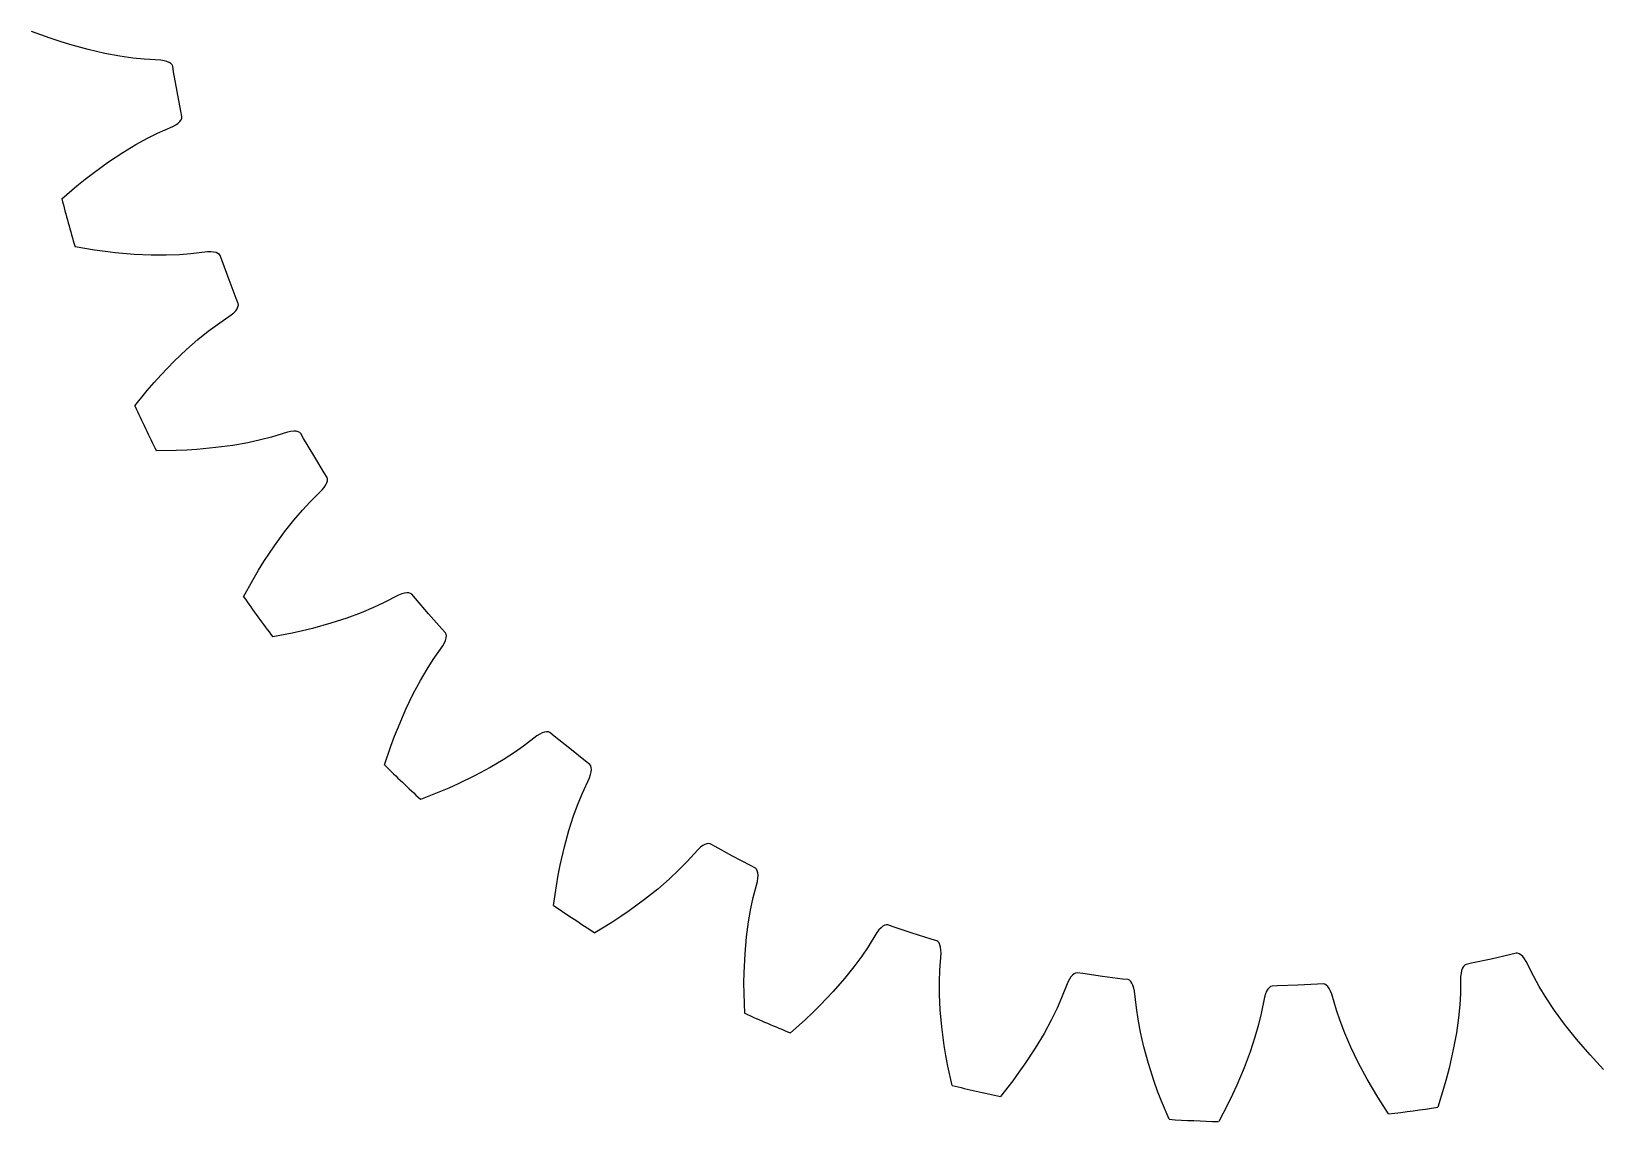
# Model space of a CAD drawing. Extents: x -19.5 to 29.1, y -19.6 to 19.6.
# Drawn here: x -19.45 to 5.67, y -19.56 to -2.15 of the extents above; entities that cross this region are included whole.
import ezdxf

# ---------------------------------------------------------------- set-up
doc = ezdxf.new("R2010")
doc.units = 0

msp = doc.modelspace()

# ---------------------------------------------------------------- linework, layer by layer
at = {"layer": 'layer1'}
for p, q in [((-19.152, -2.256), (-19.449, -2.149)), ((-18.991, -2.31), (-19.152, -2.256)), ((-18.834, -2.358), (-18.991, -2.31)), ((-18.541, -2.438), (-18.834, -2.358)), ((-18.276, -2.499), (-18.541, -2.438)), ((-18.038, -2.543), (-18.276, -2.499)), ((-17.828, -2.573), (-18.038, -2.543)), ((-17.649, -2.59), (-17.828, -2.573)), ((-17.381, -2.607), (-17.649, -2.59)), ((-17.329, -2.616), (-17.381, -2.607)), ((-17.285, -2.629), (-17.329, -2.616)), ((-17.249, -2.644), (-17.285, -2.629)), ((-17.221, -2.662), (-17.249, -2.644)), ((-17.202, -2.681), (-17.221, -2.662)), ((-17.191, -2.703), (-17.202, -2.681)), ((-17.177, -2.792), (-17.191, -2.703)), ((-17.122, -3.107), (-17.177, -2.792)), ((-17.062, -3.422), (-17.122, -3.107)), ((-17.045, -3.51), (-17.062, -3.422)), ((-17.047, -3.534), (-17.045, -3.51)), ((-17.434, -3.776), (-17.189, -3.666)), ((-17.189, -3.666), (-17.143, -3.64)), ((-17.143, -3.64), (-17.106, -3.612)), ((-17.106, -3.612), (-17.078, -3.586)), ((-17.078, -3.586), (-17.059, -3.559)), ((-17.059, -3.559), (-17.047, -3.534)), ((-17.989, -4.083), (-17.781, -3.957)), ((-17.781, -3.957), (-17.596, -3.856)), ((-17.596, -3.856), (-17.434, -3.776)), ((-18.462, -4.41), (-18.216, -4.232)), ((-18.216, -4.232), (-17.989, -4.083)), ((-18.724, -4.617), (-18.591, -4.51)), ((-18.591, -4.51), (-18.462, -4.41)), ((-18.964, -4.822), (-18.724, -4.617)), ((-18.442, -5.64), (-18.753, -5.587)), ((-18.273, -5.664), (-18.442, -5.64)), ((-18.11, -5.683), (-18.273, -5.664)), ((-17.808, -5.71), (-18.11, -5.683)), ((-17.537, -5.722), (-17.808, -5.71)), ((-17.294, -5.723), (-17.537, -5.722)), ((-17.083, -5.715), (-17.294, -5.723)), ((-16.903, -5.7), (-17.083, -5.715)), ((-16.636, -5.669), (-16.903, -5.7)), ((-16.583, -5.668), (-16.636, -5.669)), ((-16.538, -5.673), (-16.583, -5.668)), ((-16.5, -5.681), (-16.538, -5.673)), ((-16.469, -5.694), (-16.5, -5.681)), ((-16.447, -5.71), (-16.469, -5.694)), ((-16.432, -5.729), (-16.447, -5.71)), ((-16.402, -5.814), (-16.432, -5.729)), ((-16.292, -6.115), (-16.402, -5.814)), ((-16.177, -6.413), (-16.292, -6.115)), ((-16.144, -6.497), (-16.177, -6.413)), ((-16.149, -6.548), (-16.142, -6.521)), ((-16.142, -6.521), (-16.144, -6.497)), ((-16.479, -6.828), (-16.258, -6.677)), ((-16.258, -6.677), (-16.218, -6.642)), ((-16.218, -6.642), (-16.186, -6.609)), ((-16.186, -6.609), (-16.163, -6.577)), ((-16.163, -6.577), (-16.149, -6.548)), ((-16.789, -7.069), (-16.624, -6.936)), ((-16.624, -6.936), (-16.479, -6.828)), ((-17.167, -7.417), (-16.971, -7.229)), ((-16.971, -7.229), (-16.789, -7.069)), ((-17.378, -7.636), (-17.167, -7.417)), ((-17.599, -7.886), (-17.487, -7.757)), ((-17.487, -7.757), (-17.378, -7.636)), ((-17.798, -8.131), (-17.599, -7.886)), ((-15.305, -8.538), (-15.357, -8.548)), ((-15.259, -8.535), (-15.305, -8.538)), ((-15.22, -8.536), (-15.259, -8.535)), ((-15.188, -8.543), (-15.22, -8.536)), ((-16.233, -8.761), (-16.502, -8.797)), ((-15.994, -8.719), (-16.233, -8.761)), ((-15.788, -8.673), (-15.994, -8.719)), ((-15.613, -8.627), (-15.788, -8.673)), ((-15.357, -8.548), (-15.613, -8.627)), ((-15.163, -8.555), (-15.188, -8.543)), ((-15.145, -8.571), (-15.163, -8.555)), ((-15.1, -8.649), (-15.145, -8.571)), ((-14.939, -8.925), (-15.1, -8.649)), ((-17.138, -8.842), (-17.454, -8.846)), ((-16.968, -8.835), (-17.138, -8.842)), ((-16.805, -8.825), (-16.968, -8.835)), ((-16.502, -8.797), (-16.805, -8.825)), ((-14.772, -9.199), (-14.939, -8.925)), ((-14.725, -9.275), (-14.772, -9.199)), ((-14.719, -9.299), (-14.725, -9.275)), ((-14.995, -9.661), (-14.804, -9.472)), ((-14.804, -9.472), (-14.771, -9.431)), ((-14.771, -9.431), (-14.746, -9.393)), ((-14.746, -9.393), (-14.729, -9.358)), ((-14.729, -9.358), (-14.72, -9.326)), ((-14.72, -9.326), (-14.719, -9.299)), ((-15.257, -9.953), (-15.119, -9.793)), ((-15.119, -9.793), (-14.995, -9.661)), ((-15.407, -10.143), (-15.257, -9.953)), ((-15.567, -10.363), (-15.407, -10.143)), ((-15.735, -10.616), (-15.567, -10.363)), ((-15.908, -10.902), (-15.821, -10.755)), ((-15.821, -10.755), (-15.735, -10.616)), ((-16.06, -11.178), (-15.908, -10.902)), ((-13.822, -11.276), (-13.985, -11.353)), ((-13.584, -11.153), (-13.822, -11.276)), ((-13.534, -11.134), (-13.584, -11.153)), ((-13.49, -11.122), (-13.534, -11.134)), ((-13.451, -11.117), (-13.49, -11.122)), ((-13.419, -11.118), (-13.451, -11.117)), ((-13.392, -11.125), (-13.419, -11.118)), ((-13.372, -11.138), (-13.392, -11.125)), ((-13.313, -11.207), (-13.372, -11.138)), ((-13.105, -11.449), (-13.313, -11.207)), ((-14.408, -11.519), (-14.666, -11.603)), ((-14.18, -11.434), (-14.408, -11.519)), ((-13.985, -11.353), (-14.18, -11.434)), ((-12.892, -11.689), (-13.105, -11.449)), ((-15.284, -11.76), (-15.594, -11.82)), ((-15.118, -11.723), (-15.284, -11.76)), ((-14.959, -11.684), (-15.118, -11.723)), ((-14.666, -11.603), (-14.959, -11.684)), ((-12.832, -11.756), (-12.892, -11.689)), ((-12.822, -11.777), (-12.832, -11.756)), ((-12.818, -11.805), (-12.822, -11.777)), ((-12.822, -11.837), (-12.818, -11.805)), ((-13.029, -12.183), (-12.875, -11.964)), ((-12.875, -11.964), (-12.85, -11.917)), ((-12.85, -11.917), (-12.832, -11.875)), ((-12.832, -11.875), (-12.822, -11.837)), ((-13.127, -12.335), (-13.029, -12.183)), ((-13.349, -12.731), (-13.234, -12.517)), ((-13.234, -12.517), (-13.127, -12.335)), ((-13.466, -12.976), (-13.349, -12.731)), ((-13.586, -13.255), (-13.466, -12.976)), ((-13.646, -13.407), (-13.586, -13.255)), ((-13.706, -13.567), (-13.646, -13.407)), ((-11.586, -13.563), (-11.734, -13.667)), ((-11.374, -13.399), (-11.586, -13.563)), ((-11.329, -13.372), (-11.374, -13.399)), ((-11.287, -13.352), (-11.329, -13.372)), ((-11.25, -13.34), (-11.287, -13.352)), ((-11.218, -13.335), (-11.25, -13.34)), ((-11.19, -13.337), (-11.218, -13.335)), ((-11.168, -13.346), (-11.19, -13.337)), ((-11.098, -13.404), (-11.168, -13.346)), ((-10.85, -13.605), (-11.098, -13.404)), ((-13.806, -13.866), (-13.706, -13.567)), ((-11.911, -13.783), (-12.119, -13.906)), ((-11.734, -13.667), (-11.911, -13.783)), ((-10.598, -13.803), (-10.85, -13.605)), ((-10.527, -13.858), (-10.598, -13.803)), ((-12.359, -14.035), (-12.632, -14.167)), ((-12.119, -13.906), (-12.359, -14.035)), ((-10.532, -14.07), (-10.516, -14.02)), ((-10.513, -13.878), (-10.527, -13.858)), ((-10.516, -14.02), (-10.506, -13.975)), ((-10.504, -13.904), (-10.513, -13.878)), ((-10.506, -13.975), (-10.502, -13.937)), ((-10.502, -13.937), (-10.504, -13.904)), ((-12.939, -14.3), (-13.233, -14.415)), ((-12.781, -14.234), (-12.939, -14.3)), ((-12.632, -14.167), (-12.781, -14.234)), ((-10.714, -14.481), (-10.644, -14.314)), ((-10.644, -14.314), (-10.532, -14.07)), ((-10.787, -14.679), (-10.714, -14.481)), ((-10.861, -14.91), (-10.787, -14.679)), ((-10.933, -15.172), (-10.861, -14.91)), ((-11.001, -15.468), (-10.933, -15.172)), ((-8.799, -15.215), (-8.978, -15.413)), ((-8.759, -15.18), (-8.799, -15.215)), ((-8.722, -15.153), (-8.759, -15.18)), ((-8.688, -15.134), (-8.722, -15.153)), ((-8.657, -15.124), (-8.688, -15.134)), ((-8.629, -15.121), (-8.657, -15.124)), ((-8.605, -15.126), (-8.629, -15.121)), ((-8.527, -15.17), (-8.605, -15.126)), ((-8.246, -15.324), (-8.527, -15.17)), ((-11.033, -15.628), (-11.001, -15.468)), ((-9.105, -15.543), (-9.258, -15.688)), ((-8.978, -15.413), (-9.105, -15.543)), ((-7.963, -15.473), (-8.246, -15.324)), ((-7.883, -15.515), (-7.963, -15.473)), ((-7.866, -15.532), (-7.883, -15.515)), ((-7.853, -15.556), (-7.866, -15.532)), ((-7.845, -15.588), (-7.853, -15.556)), ((-11.109, -16.109), (-11.063, -15.796)), ((-11.063, -15.796), (-11.033, -15.628)), ((-9.258, -15.688), (-9.442, -15.847)), ((-7.917, -15.984), (-7.851, -15.725)), ((-7.851, -15.725), (-7.843, -15.672)), ((-7.841, -15.627), (-7.845, -15.588)), ((-7.843, -15.672), (-7.841, -15.627)), ((-9.654, -16.016), (-9.899, -16.195)), ((-9.442, -15.847), (-9.654, -16.016)), ((-7.956, -16.161), (-7.917, -15.984)), ((-10.034, -16.288), (-10.177, -16.381)), ((-9.899, -16.195), (-10.034, -16.288)), ((-7.992, -16.369), (-7.956, -16.161)), ((-10.177, -16.381), (-10.446, -16.546)), ((-8.024, -16.61), (-7.992, -16.369)), ((-5.941, -16.541), (-6.082, -16.769)), ((-5.908, -16.5), (-5.941, -16.541)), ((-5.876, -16.467), (-5.908, -16.5)), ((-5.846, -16.442), (-5.876, -16.467)), ((-5.817, -16.426), (-5.846, -16.442)), ((-5.79, -16.419), (-5.817, -16.426)), ((-5.766, -16.42), (-5.79, -16.419)), ((-5.681, -16.449), (-5.766, -16.42)), ((-5.378, -16.55), (-5.681, -16.449)), ((-5.072, -16.646), (-5.378, -16.55)), ((-8.048, -16.88), (-8.024, -16.61)), ((-6.082, -16.769), (-6.183, -16.919)), ((-4.986, -16.673), (-5.072, -16.646)), ((-4.966, -16.687), (-4.986, -16.673)), ((-4.949, -16.708), (-4.966, -16.687)), ((-4.935, -16.738), (-4.949, -16.708)), ((-4.925, -16.776), (-4.935, -16.738)), ((-4.919, -16.821), (-4.925, -16.776)), ((-4.917, -16.874), (-4.919, -16.821)), ((-8.063, -17.184), (-8.048, -16.88)), ((-6.183, -16.919), (-6.308, -17.089)), ((-4.936, -17.141), (-4.917, -16.874)), ((3.45, -17.065), (3.431, -17.085)), ((3.472, -17.053), (3.45, -17.065)), ((3.56, -17.034), (3.472, -17.053)), ((3.872, -16.966), (3.56, -17.034)), ((4.184, -16.892), (3.872, -16.966)), ((4.271, -16.87), (4.184, -16.892)), ((4.295, -16.872), (4.271, -16.87)), ((4.321, -16.882), (4.295, -16.872)), ((4.348, -16.9), (4.321, -16.882)), ((4.376, -16.927), (4.348, -16.9)), ((4.405, -16.963), (4.376, -16.927)), ((4.434, -17.007), (4.405, -16.963)), ((4.554, -17.247), (4.434, -17.007)), ((-8.065, -17.347), (-8.063, -17.184)), ((-6.46, -17.278), (-6.639, -17.483)), ((-6.308, -17.089), (-6.46, -17.278)), ((-4.942, -17.322), (-4.936, -17.141)), ((-4.941, -17.533), (-4.942, -17.322)), ((-2.867, -17.289), (-2.892, -17.336)), ((-2.841, -17.251), (-2.867, -17.289)), ((-2.816, -17.222), (-2.841, -17.251)), ((-2.79, -17.201), (-2.816, -17.222)), ((-2.766, -17.189), (-2.79, -17.201)), ((-2.742, -17.185), (-2.766, -17.189)), ((-2.653, -17.199), (-2.742, -17.185)), ((-2.336, -17.245), (-2.653, -17.199)), ((-2.019, -17.285), (-2.336, -17.245)), ((-1.929, -17.295), (-2.019, -17.285)), ((-1.907, -17.305), (-1.929, -17.295)), ((-1.886, -17.324), (-1.907, -17.305)), ((-1.867, -17.35), (-1.886, -17.324)), ((3.384, -17.247), (3.38, -17.515)), ((3.391, -17.194), (3.384, -17.247)), ((3.401, -17.15), (3.391, -17.194)), ((3.415, -17.113), (3.401, -17.15)), ((3.431, -17.085), (3.415, -17.113)), ((4.641, -17.405), (4.554, -17.247)), ((-8.064, -17.518), (-8.065, -17.347)), ((-8.054, -17.833), (-8.064, -17.518)), ((-6.639, -17.483), (-6.848, -17.703)), ((-4.929, -17.776), (-4.941, -17.533)), ((-2.892, -17.336), (-2.99, -17.585)), ((-1.851, -17.385), (-1.867, -17.35)), ((-1.836, -17.429), (-1.851, -17.385)), ((-1.825, -17.48), (-1.836, -17.429)), ((-1.796, -17.747), (-1.825, -17.48)), ((0.25, -17.574), (0.198, -17.837)), ((0.266, -17.523), (0.25, -17.574)), ((0.285, -17.481), (0.266, -17.523)), ((0.304, -17.448), (0.285, -17.481)), ((0.326, -17.423), (0.304, -17.448)), ((0.348, -17.406), (0.326, -17.423)), ((0.371, -17.399), (0.348, -17.406)), ((0.461, -17.396), (0.371, -17.399)), ((0.781, -17.385), (0.461, -17.396)), ((1.1, -17.367), (0.781, -17.385)), ((1.19, -17.362), (1.1, -17.367)), ((1.214, -17.368), (1.19, -17.362)), ((1.237, -17.382), (1.214, -17.368)), ((1.261, -17.405), (1.237, -17.382)), ((1.284, -17.437), (1.261, -17.405)), ((1.305, -17.477), (1.284, -17.437)), ((1.326, -17.525), (1.305, -17.477)), ((1.402, -17.783), (1.326, -17.525)), ((3.38, -17.515), (3.37, -17.695)), ((4.751, -17.586), (4.641, -17.405)), ((-6.965, -17.818), (-7.089, -17.935)), ((-6.848, -17.703), (-6.965, -17.818)), ((-4.905, -18.046), (-4.929, -17.776)), ((-3.063, -17.751), (-3.156, -17.941)), ((-2.99, -17.585), (-3.063, -17.751)), ((-1.77, -17.926), (-1.796, -17.747)), ((1.459, -17.954), (1.402, -17.783)), ((3.37, -17.695), (3.35, -17.905)), ((4.886, -17.788), (4.751, -17.586)), ((5.045, -18.007), (4.886, -17.788)), ((-7.089, -17.935), (-7.324, -18.145)), ((-4.865, -18.347), (-4.905, -18.046)), ((-3.156, -17.941), (-3.271, -18.154)), ((-1.731, -18.134), (-1.77, -17.926)), ((0.156, -18.012), (0.099, -18.216)), ((0.198, -17.837), (0.156, -18.012)), ((1.535, -18.151), (1.459, -17.954)), ((3.35, -17.905), (3.316, -18.146)), ((5.234, -18.245), (5.045, -18.007)), ((-3.271, -18.154), (-3.411, -18.387)), ((-1.676, -18.37), (-1.731, -18.134)), ((0.099, -18.216), (0.023, -18.446)), ((1.631, -18.374), (1.535, -18.151)), ((3.316, -18.146), (3.267, -18.413)), ((5.34, -18.37), (5.234, -18.245)), ((-4.838, -18.509), (-4.865, -18.347)), ((-4.807, -18.676), (-4.838, -18.509)), ((-3.411, -18.387), (-3.577, -18.641)), ((-1.604, -18.632), (-1.676, -18.37)), ((0.023, -18.446), (-0.073, -18.701)), ((1.749, -18.619), (1.631, -18.374)), ((3.267, -18.413), (3.201, -18.709)), ((5.452, -18.498), (5.34, -18.37)), ((5.668, -18.729), (5.452, -18.498)), ((-4.74, -18.985), (-4.807, -18.676)), ((-3.672, -18.775), (-3.772, -18.912)), ((-3.577, -18.641), (-3.672, -18.775)), ((-1.511, -18.921), (-1.604, -18.632)), ((-0.073, -18.701), (-0.192, -18.98)), ((1.892, -18.887), (1.749, -18.619)), ((3.201, -18.709), (3.16, -18.868)), ((-3.772, -18.912), (-3.966, -19.161)), ((-1.456, -19.075), (-1.511, -18.921)), ((-1.395, -19.234), (-1.456, -19.075)), ((-0.192, -18.98), (-0.26, -19.129)), ((1.974, -19.028), (1.892, -18.887)), ((2.062, -19.174), (1.974, -19.028)), ((3.113, -19.032), (3.019, -19.333)), ((3.16, -18.868), (3.113, -19.032)), ((-1.274, -19.526), (-1.395, -19.234)), ((-0.335, -19.282), (-0.481, -19.562)), ((-0.26, -19.129), (-0.335, -19.282)), ((2.233, -19.44), (2.062, -19.174))]:
    msp.add_line(p, q, dxfattribs=at)
for start, end in [(194.2666, 196.5906), (204.5523, 206.8763), (214.838, 217.162), (225.1237, 227.4477), (235.4094, 237.7334), (245.6952, 248.0191), (255.9809, 258.3048), (276.5523, 278.8763), (266.2666, 268.5906)]:
    msp.add_arc((0, 0), 19.567, start, end, dxfattribs=at)
at = {"layer": 'layer3'}
for p, q in [((-19.152, -2.256), (-19.449, -2.149)), ((-18.991, -2.31), (-19.152, -2.256)), ((-18.834, -2.358), (-18.991, -2.31)), ((-18.541, -2.438), (-18.834, -2.358)), ((-18.276, -2.499), (-18.541, -2.438)), ((-18.038, -2.543), (-18.276, -2.499)), ((-17.828, -2.573), (-18.038, -2.543)), ((-17.649, -2.59), (-17.828, -2.573)), ((-17.381, -2.607), (-17.649, -2.59)), ((-17.329, -2.616), (-17.381, -2.607)), ((-17.285, -2.629), (-17.329, -2.616)), ((-17.249, -2.644), (-17.285, -2.629)), ((-17.221, -2.662), (-17.249, -2.644)), ((-17.202, -2.681), (-17.221, -2.662)), ((-17.191, -2.703), (-17.202, -2.681)), ((-17.177, -2.792), (-17.191, -2.703)), ((-17.122, -3.107), (-17.177, -2.792)), ((-17.062, -3.422), (-17.122, -3.107)), ((-17.045, -3.51), (-17.062, -3.422)), ((-17.047, -3.534), (-17.045, -3.51)), ((-17.434, -3.776), (-17.189, -3.666)), ((-17.189, -3.666), (-17.143, -3.64)), ((-17.143, -3.64), (-17.106, -3.612)), ((-17.106, -3.612), (-17.078, -3.586)), ((-17.078, -3.586), (-17.059, -3.559)), ((-17.059, -3.559), (-17.047, -3.534)), ((-17.989, -4.083), (-17.781, -3.957)), ((-17.781, -3.957), (-17.596, -3.856)), ((-17.596, -3.856), (-17.434, -3.776)), ((-18.462, -4.41), (-18.216, -4.232)), ((-18.216, -4.232), (-17.989, -4.083)), ((-18.724, -4.617), (-18.591, -4.51)), ((-18.591, -4.51), (-18.462, -4.41)), ((-18.964, -4.822), (-18.724, -4.617)), ((-18.442, -5.64), (-18.753, -5.587)), ((-18.273, -5.664), (-18.442, -5.64)), ((-18.11, -5.683), (-18.273, -5.664)), ((-17.808, -5.71), (-18.11, -5.683)), ((-17.537, -5.722), (-17.808, -5.71)), ((-17.294, -5.723), (-17.537, -5.722)), ((-17.083, -5.715), (-17.294, -5.723)), ((-16.903, -5.7), (-17.083, -5.715)), ((-16.636, -5.669), (-16.903, -5.7)), ((-16.583, -5.668), (-16.636, -5.669)), ((-16.538, -5.673), (-16.583, -5.668)), ((-16.5, -5.681), (-16.538, -5.673)), ((-16.469, -5.694), (-16.5, -5.681)), ((-16.447, -5.71), (-16.469, -5.694)), ((-16.432, -5.729), (-16.447, -5.71)), ((-16.402, -5.814), (-16.432, -5.729)), ((-16.292, -6.115), (-16.402, -5.814)), ((-16.177, -6.413), (-16.292, -6.115)), ((-16.144, -6.497), (-16.177, -6.413)), ((-16.149, -6.548), (-16.142, -6.521)), ((-16.142, -6.521), (-16.144, -6.497)), ((-16.479, -6.828), (-16.258, -6.677)), ((-16.258, -6.677), (-16.218, -6.642)), ((-16.218, -6.642), (-16.186, -6.609)), ((-16.186, -6.609), (-16.163, -6.577)), ((-16.163, -6.577), (-16.149, -6.548)), ((-16.789, -7.069), (-16.624, -6.936)), ((-16.624, -6.936), (-16.479, -6.828)), ((-17.167, -7.417), (-16.971, -7.229)), ((-16.971, -7.229), (-16.789, -7.069)), ((-17.378, -7.636), (-17.167, -7.417)), ((-17.599, -7.886), (-17.487, -7.757)), ((-17.487, -7.757), (-17.378, -7.636)), ((-17.798, -8.131), (-17.599, -7.886)), ((-15.305, -8.538), (-15.357, -8.548)), ((-15.259, -8.535), (-15.305, -8.538)), ((-15.22, -8.536), (-15.259, -8.535)), ((-15.188, -8.543), (-15.22, -8.536)), ((-16.233, -8.761), (-16.502, -8.797)), ((-15.994, -8.719), (-16.233, -8.761)), ((-15.788, -8.673), (-15.994, -8.719)), ((-15.613, -8.627), (-15.788, -8.673)), ((-15.357, -8.548), (-15.613, -8.627)), ((-15.163, -8.555), (-15.188, -8.543)), ((-15.145, -8.571), (-15.163, -8.555)), ((-15.1, -8.649), (-15.145, -8.571)), ((-14.939, -8.925), (-15.1, -8.649)), ((-17.138, -8.842), (-17.454, -8.846)), ((-16.968, -8.835), (-17.138, -8.842)), ((-16.805, -8.825), (-16.968, -8.835)), ((-16.502, -8.797), (-16.805, -8.825)), ((-14.772, -9.199), (-14.939, -8.925)), ((-14.725, -9.275), (-14.772, -9.199)), ((-14.719, -9.299), (-14.725, -9.275)), ((-14.995, -9.661), (-14.804, -9.472)), ((-14.804, -9.472), (-14.771, -9.431)), ((-14.771, -9.431), (-14.746, -9.393)), ((-14.746, -9.393), (-14.729, -9.358)), ((-14.729, -9.358), (-14.72, -9.326)), ((-14.72, -9.326), (-14.719, -9.299)), ((-15.257, -9.953), (-15.119, -9.793)), ((-15.119, -9.793), (-14.995, -9.661)), ((-15.407, -10.143), (-15.257, -9.953)), ((-15.567, -10.363), (-15.407, -10.143)), ((-15.735, -10.616), (-15.567, -10.363)), ((-15.908, -10.902), (-15.821, -10.755)), ((-15.821, -10.755), (-15.735, -10.616)), ((-16.06, -11.178), (-15.908, -10.902)), ((-13.822, -11.276), (-13.985, -11.353)), ((-13.584, -11.153), (-13.822, -11.276)), ((-13.534, -11.134), (-13.584, -11.153)), ((-13.49, -11.122), (-13.534, -11.134)), ((-13.451, -11.117), (-13.49, -11.122)), ((-13.419, -11.118), (-13.451, -11.117)), ((-13.392, -11.125), (-13.419, -11.118)), ((-13.372, -11.138), (-13.392, -11.125)), ((-13.313, -11.207), (-13.372, -11.138)), ((-13.105, -11.449), (-13.313, -11.207)), ((-14.408, -11.519), (-14.666, -11.603)), ((-14.18, -11.434), (-14.408, -11.519)), ((-13.985, -11.353), (-14.18, -11.434)), ((-12.892, -11.689), (-13.105, -11.449)), ((-15.284, -11.76), (-15.594, -11.82)), ((-15.118, -11.723), (-15.284, -11.76)), ((-14.959, -11.684), (-15.118, -11.723)), ((-14.666, -11.603), (-14.959, -11.684)), ((-12.832, -11.756), (-12.892, -11.689)), ((-12.822, -11.777), (-12.832, -11.756)), ((-12.818, -11.805), (-12.822, -11.777)), ((-12.822, -11.837), (-12.818, -11.805)), ((-13.029, -12.183), (-12.875, -11.964)), ((-12.875, -11.964), (-12.85, -11.917)), ((-12.85, -11.917), (-12.832, -11.875)), ((-12.832, -11.875), (-12.822, -11.837)), ((-13.127, -12.335), (-13.029, -12.183)), ((-13.349, -12.731), (-13.234, -12.517)), ((-13.234, -12.517), (-13.127, -12.335)), ((-13.466, -12.976), (-13.349, -12.731)), ((-13.586, -13.255), (-13.466, -12.976)), ((-13.646, -13.407), (-13.586, -13.255)), ((-13.706, -13.567), (-13.646, -13.407)), ((-11.586, -13.563), (-11.734, -13.667)), ((-11.374, -13.399), (-11.586, -13.563)), ((-11.329, -13.372), (-11.374, -13.399)), ((-11.287, -13.352), (-11.329, -13.372)), ((-11.25, -13.34), (-11.287, -13.352)), ((-11.218, -13.335), (-11.25, -13.34)), ((-11.19, -13.337), (-11.218, -13.335)), ((-11.168, -13.346), (-11.19, -13.337)), ((-11.098, -13.404), (-11.168, -13.346)), ((-10.85, -13.605), (-11.098, -13.404)), ((-13.806, -13.866), (-13.706, -13.567)), ((-11.911, -13.783), (-12.119, -13.906)), ((-11.734, -13.667), (-11.911, -13.783)), ((-10.598, -13.803), (-10.85, -13.605)), ((-10.527, -13.858), (-10.598, -13.803)), ((-12.359, -14.035), (-12.632, -14.167)), ((-12.119, -13.906), (-12.359, -14.035)), ((-10.532, -14.07), (-10.516, -14.02)), ((-10.513, -13.878), (-10.527, -13.858)), ((-10.516, -14.02), (-10.506, -13.975)), ((-10.504, -13.904), (-10.513, -13.878)), ((-10.506, -13.975), (-10.502, -13.937)), ((-10.502, -13.937), (-10.504, -13.904)), ((-12.939, -14.3), (-13.233, -14.415)), ((-12.781, -14.234), (-12.939, -14.3)), ((-12.632, -14.167), (-12.781, -14.234)), ((-10.714, -14.481), (-10.644, -14.314)), ((-10.644, -14.314), (-10.532, -14.07)), ((-10.787, -14.679), (-10.714, -14.481)), ((-10.861, -14.91), (-10.787, -14.679)), ((-10.933, -15.172), (-10.861, -14.91)), ((-11.001, -15.468), (-10.933, -15.172)), ((-8.799, -15.215), (-8.978, -15.413)), ((-8.759, -15.18), (-8.799, -15.215)), ((-8.722, -15.153), (-8.759, -15.18)), ((-8.688, -15.134), (-8.722, -15.153)), ((-8.657, -15.124), (-8.688, -15.134)), ((-8.629, -15.121), (-8.657, -15.124)), ((-8.605, -15.126), (-8.629, -15.121)), ((-8.527, -15.17), (-8.605, -15.126)), ((-8.246, -15.324), (-8.527, -15.17)), ((-11.033, -15.628), (-11.001, -15.468)), ((-9.105, -15.543), (-9.258, -15.688)), ((-8.978, -15.413), (-9.105, -15.543)), ((-7.963, -15.473), (-8.246, -15.324)), ((-7.883, -15.515), (-7.963, -15.473)), ((-7.866, -15.532), (-7.883, -15.515)), ((-7.853, -15.556), (-7.866, -15.532)), ((-7.845, -15.588), (-7.853, -15.556)), ((-11.109, -16.109), (-11.063, -15.796)), ((-11.063, -15.796), (-11.033, -15.628)), ((-9.258, -15.688), (-9.442, -15.847)), ((-7.917, -15.984), (-7.851, -15.725)), ((-7.851, -15.725), (-7.843, -15.672)), ((-7.841, -15.627), (-7.845, -15.588)), ((-7.843, -15.672), (-7.841, -15.627)), ((-9.654, -16.016), (-9.899, -16.195)), ((-9.442, -15.847), (-9.654, -16.016)), ((-7.956, -16.161), (-7.917, -15.984)), ((-10.034, -16.288), (-10.177, -16.381)), ((-9.899, -16.195), (-10.034, -16.288)), ((-7.992, -16.369), (-7.956, -16.161)), ((-10.177, -16.381), (-10.446, -16.546)), ((-8.024, -16.61), (-7.992, -16.369)), ((-5.941, -16.541), (-6.082, -16.769)), ((-5.908, -16.5), (-5.941, -16.541)), ((-5.876, -16.467), (-5.908, -16.5)), ((-5.846, -16.442), (-5.876, -16.467)), ((-5.817, -16.426), (-5.846, -16.442)), ((-5.79, -16.419), (-5.817, -16.426)), ((-5.766, -16.42), (-5.79, -16.419)), ((-5.681, -16.449), (-5.766, -16.42)), ((-5.378, -16.55), (-5.681, -16.449)), ((-5.072, -16.646), (-5.378, -16.55)), ((-8.048, -16.88), (-8.024, -16.61)), ((-6.082, -16.769), (-6.183, -16.919)), ((-4.986, -16.673), (-5.072, -16.646)), ((-4.966, -16.687), (-4.986, -16.673)), ((-4.949, -16.708), (-4.966, -16.687)), ((-4.935, -16.738), (-4.949, -16.708)), ((-4.925, -16.776), (-4.935, -16.738)), ((-4.919, -16.821), (-4.925, -16.776)), ((-4.917, -16.874), (-4.919, -16.821)), ((-8.063, -17.184), (-8.048, -16.88)), ((-6.183, -16.919), (-6.308, -17.089)), ((-4.936, -17.141), (-4.917, -16.874)), ((3.45, -17.065), (3.431, -17.085)), ((3.472, -17.053), (3.45, -17.065)), ((3.56, -17.034), (3.472, -17.053)), ((3.872, -16.966), (3.56, -17.034)), ((4.184, -16.892), (3.872, -16.966)), ((4.271, -16.87), (4.184, -16.892)), ((4.295, -16.872), (4.271, -16.87)), ((4.321, -16.882), (4.295, -16.872)), ((4.348, -16.9), (4.321, -16.882)), ((4.376, -16.927), (4.348, -16.9)), ((4.405, -16.963), (4.376, -16.927)), ((4.434, -17.007), (4.405, -16.963)), ((4.554, -17.247), (4.434, -17.007)), ((-8.065, -17.347), (-8.063, -17.184)), ((-6.46, -17.278), (-6.639, -17.483)), ((-6.308, -17.089), (-6.46, -17.278)), ((-4.942, -17.322), (-4.936, -17.141)), ((-4.941, -17.533), (-4.942, -17.322)), ((-2.867, -17.289), (-2.892, -17.336)), ((-2.841, -17.251), (-2.867, -17.289)), ((-2.816, -17.222), (-2.841, -17.251)), ((-2.79, -17.201), (-2.816, -17.222)), ((-2.766, -17.189), (-2.79, -17.201)), ((-2.742, -17.185), (-2.766, -17.189)), ((-2.653, -17.199), (-2.742, -17.185)), ((-2.336, -17.245), (-2.653, -17.199)), ((-2.019, -17.285), (-2.336, -17.245)), ((-1.929, -17.295), (-2.019, -17.285)), ((-1.907, -17.305), (-1.929, -17.295)), ((-1.886, -17.324), (-1.907, -17.305)), ((-1.867, -17.35), (-1.886, -17.324)), ((3.384, -17.247), (3.38, -17.515)), ((3.391, -17.194), (3.384, -17.247)), ((3.401, -17.15), (3.391, -17.194)), ((3.415, -17.113), (3.401, -17.15)), ((3.431, -17.085), (3.415, -17.113)), ((4.641, -17.405), (4.554, -17.247)), ((-8.064, -17.518), (-8.065, -17.347)), ((-8.054, -17.833), (-8.064, -17.518)), ((-6.639, -17.483), (-6.848, -17.703)), ((-4.929, -17.776), (-4.941, -17.533)), ((-2.892, -17.336), (-2.99, -17.585)), ((-1.851, -17.385), (-1.867, -17.35)), ((-1.836, -17.429), (-1.851, -17.385)), ((-1.825, -17.48), (-1.836, -17.429)), ((-1.796, -17.747), (-1.825, -17.48)), ((0.25, -17.574), (0.198, -17.837)), ((0.266, -17.523), (0.25, -17.574)), ((0.285, -17.481), (0.266, -17.523)), ((0.304, -17.448), (0.285, -17.481)), ((0.326, -17.423), (0.304, -17.448)), ((0.348, -17.406), (0.326, -17.423)), ((0.371, -17.399), (0.348, -17.406)), ((0.461, -17.396), (0.371, -17.399)), ((0.781, -17.385), (0.461, -17.396)), ((1.1, -17.367), (0.781, -17.385)), ((1.19, -17.362), (1.1, -17.367)), ((1.214, -17.368), (1.19, -17.362)), ((1.237, -17.382), (1.214, -17.368)), ((1.261, -17.405), (1.237, -17.382)), ((1.284, -17.437), (1.261, -17.405)), ((1.305, -17.477), (1.284, -17.437)), ((1.326, -17.525), (1.305, -17.477)), ((1.402, -17.783), (1.326, -17.525)), ((3.38, -17.515), (3.37, -17.695)), ((4.751, -17.586), (4.641, -17.405)), ((-6.965, -17.818), (-7.089, -17.935)), ((-6.848, -17.703), (-6.965, -17.818)), ((-4.905, -18.046), (-4.929, -17.776)), ((-3.063, -17.751), (-3.156, -17.941)), ((-2.99, -17.585), (-3.063, -17.751)), ((-1.77, -17.926), (-1.796, -17.747)), ((1.459, -17.954), (1.402, -17.783)), ((3.37, -17.695), (3.35, -17.905)), ((4.886, -17.788), (4.751, -17.586)), ((5.045, -18.007), (4.886, -17.788)), ((-7.089, -17.935), (-7.324, -18.145)), ((-4.865, -18.347), (-4.905, -18.046)), ((-3.156, -17.941), (-3.271, -18.154)), ((-1.731, -18.134), (-1.77, -17.926)), ((0.156, -18.012), (0.099, -18.216)), ((0.198, -17.837), (0.156, -18.012)), ((1.535, -18.151), (1.459, -17.954)), ((3.35, -17.905), (3.316, -18.146)), ((5.234, -18.245), (5.045, -18.007)), ((-3.271, -18.154), (-3.411, -18.387)), ((-1.676, -18.37), (-1.731, -18.134)), ((0.099, -18.216), (0.023, -18.446)), ((1.631, -18.374), (1.535, -18.151)), ((3.316, -18.146), (3.267, -18.413)), ((5.34, -18.37), (5.234, -18.245)), ((-4.838, -18.509), (-4.865, -18.347)), ((-4.807, -18.676), (-4.838, -18.509)), ((-3.411, -18.387), (-3.577, -18.641)), ((-1.604, -18.632), (-1.676, -18.37)), ((0.023, -18.446), (-0.073, -18.701)), ((1.749, -18.619), (1.631, -18.374)), ((3.267, -18.413), (3.201, -18.709)), ((5.452, -18.498), (5.34, -18.37)), ((5.668, -18.729), (5.452, -18.498)), ((-4.74, -18.985), (-4.807, -18.676)), ((-3.672, -18.775), (-3.772, -18.912)), ((-3.577, -18.641), (-3.672, -18.775)), ((-1.511, -18.921), (-1.604, -18.632)), ((-0.073, -18.701), (-0.192, -18.98)), ((1.892, -18.887), (1.749, -18.619)), ((3.201, -18.709), (3.16, -18.868)), ((-3.772, -18.912), (-3.966, -19.161)), ((-1.456, -19.075), (-1.511, -18.921)), ((-1.395, -19.234), (-1.456, -19.075)), ((-0.192, -18.98), (-0.26, -19.129)), ((1.974, -19.028), (1.892, -18.887)), ((2.062, -19.174), (1.974, -19.028)), ((3.113, -19.032), (3.019, -19.333)), ((3.16, -18.868), (3.113, -19.032)), ((-1.274, -19.526), (-1.395, -19.234)), ((-0.335, -19.282), (-0.481, -19.562)), ((-0.26, -19.129), (-0.335, -19.282)), ((2.233, -19.44), (2.062, -19.174))]:
    msp.add_line(p, q, dxfattribs=at)
for start, end in [(194.2666, 196.5906), (204.5523, 206.8763), (214.838, 217.162), (225.1237, 227.4477), (235.4094, 237.7334), (245.6952, 248.0191), (255.9809, 258.3048), (276.5523, 278.8763), (266.2666, 268.5906)]:
    msp.add_arc((0, 0), 19.567, start, end, dxfattribs=at)

doc.saveas('drawing.dxf')
